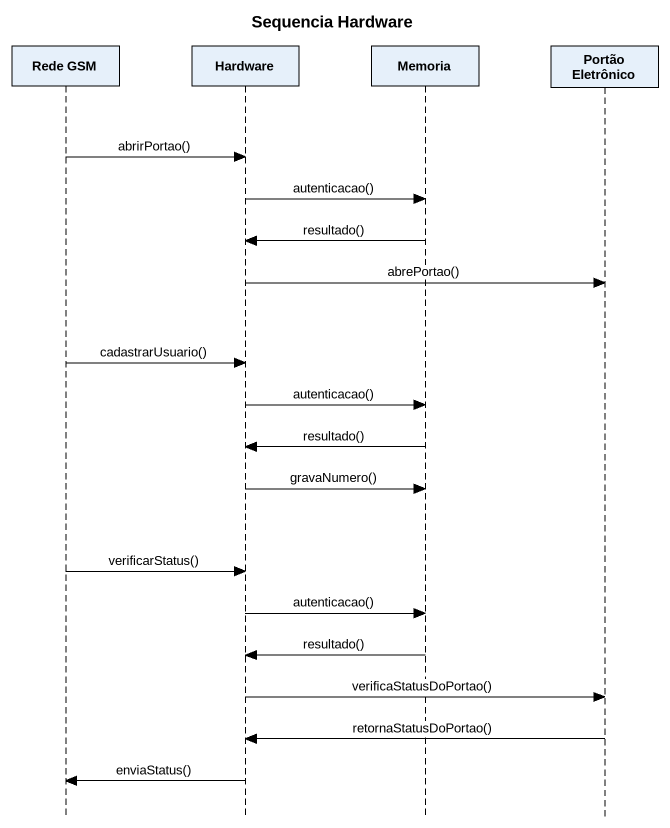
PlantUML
@startuml
title Sequencia Hardware
hide footbox
participant "Rede GSM" as Rede_GSM
participant Hardware
participant Memoria
participant "Portão Eletrônico" as Portão_Eletrônico

Rede_GSM -> Hardware : abrirPortao()
Hardware -> Memoria : autenticacao()
Memoria -> Hardware : resultado()
Hardware -> Portão_Eletrônico : abrePortao()
Rede_GSM -> Hardware : cadastrarUsuario()
Hardware -> Memoria : autenticacao()
Memoria -> Hardware : resultado()
Hardware -> Memoria : gravaNumero()
Rede_GSM -> Hardware : verificarStatus()
Hardware -> Memoria : autenticacao()
Memoria -> Hardware : resultado()
Hardware -> Portão_Eletrônico : verificaStatusDoPortao()
Portão_Eletrônico -> Hardware : retornaStatusDoPortao()
Hardware -> Rede_GSM : enviaStatus()
@enduml
